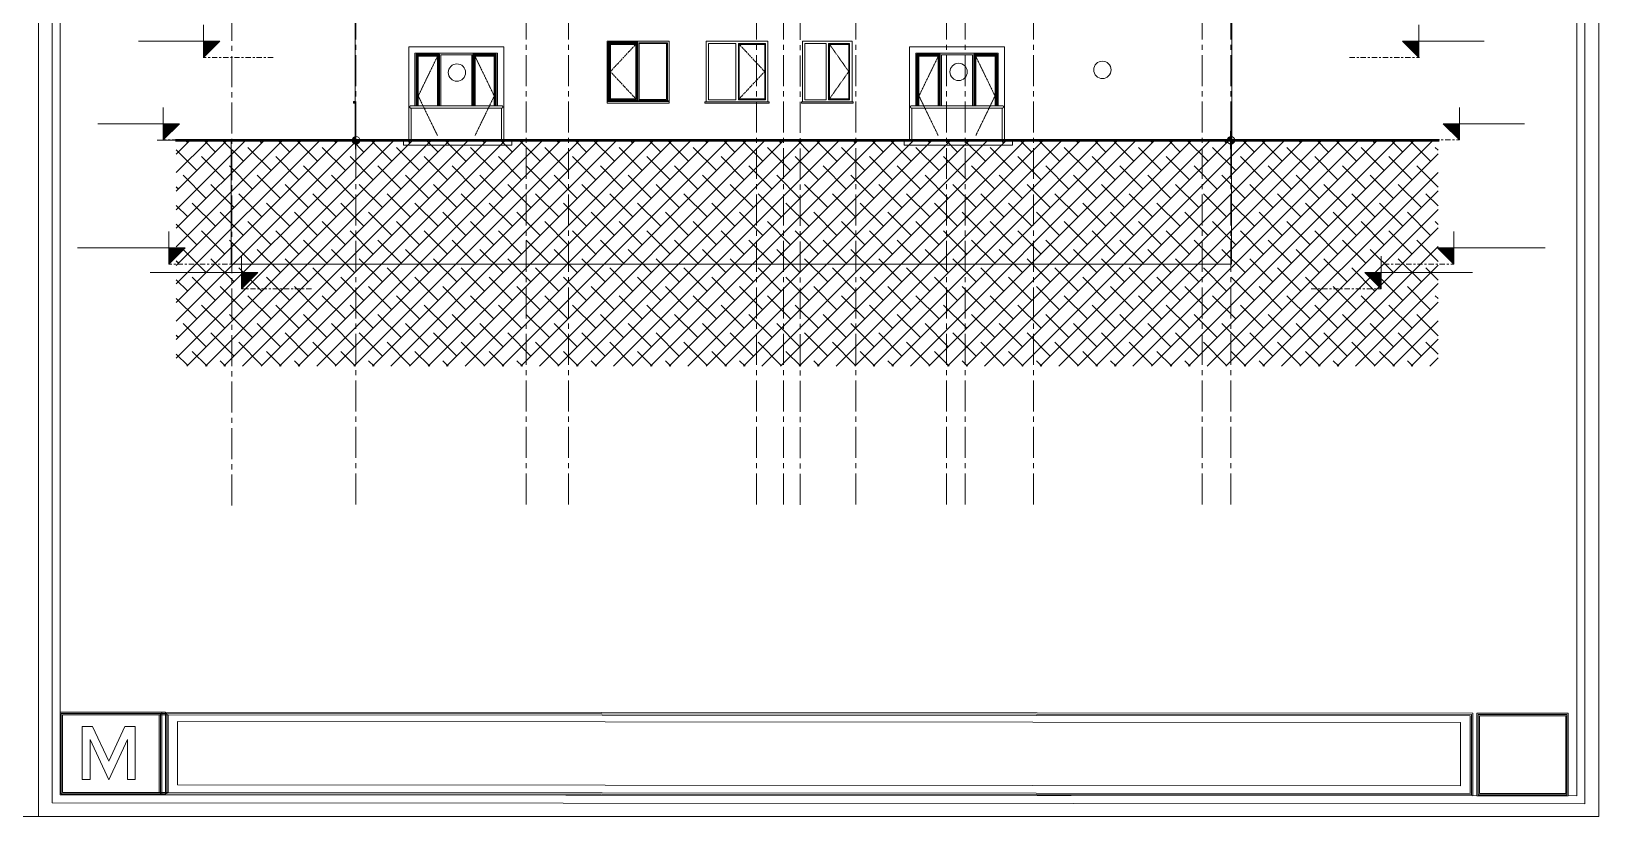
# Model space of a CAD drawing. Header units: millimetres. Extents: x 1373 to 40779, y 1939 to 6439.
# Drawn here: x 36986 to 40779, y 1939 to 3839 of the extents above; entities that cross this region are included whole.
import ezdxf

# ---------------------------------------------------------------- set-up
doc = ezdxf.new("R2010")
doc.units = ezdxf.units.MM
for name, pattern in [('Center', [3, 1.2, -0.6, 0.6, -0.6]), ('Centre', [1.34939, 0.635, -0.23813, 0.23813, -0.23813]), ('DASHDOTX2', [50.8, 25.4, -12.7, 0, -12.7]), ('IMPORT-CENTER2', [112.5, 75, -12.5, 12.5, -12.5])]:
    doc.linetypes.add(name, pattern=pattern)
for name, color, linetype, lineweight in [('A-ANNO-DIMS', 211, 'Continuous', 18), ('A-DETL', 6, 'Continuous', 30), ('A-FLOR', 192, 'Continuous', 30), ('A-FLOR-LEVL', 51, 'Continuous', 18), ('A-GLAZ', 151, 'Continuous', 18), ('A-WALL', 20, 'Continuous', 9), ('kest', 4, 'DASHDOTX2', 50), ('S-GRID', 252, 'IMPORT-CENTER2', 5), ('ÖLÇÜ', 30, 'Continuous', 20)]:
    doc.layers.add(name, color=color, linetype=linetype, lineweight=lineweight)
doc.layers.add('TEFRIŞ', color=7, linetype='Continuous')
doc.layers.add('Çember', color=7, linetype='Continuous')

# ---------------------------------------------------------------- blocks, each defined once
blk = doc.blocks.new('RFFRFR')
at = {"layer": 'A-FLOR-LEVL'}
for points in [[(27079, -1469.4), (27079, -1508.9), (27039.6, -1469.4)], [(27079, -1772.2), (27079, -1811.7), (27039.6, -1772.2)], [(27079, -2072.2), (27079, -2111.7), (27039.6, -2072.2)], [(27079, -2372.2), (27079, -2411.7), (27039.6, -2372.2)], [(27079, -2672.2), (27079, -2711.7), (27039.6, -2672.2)], [(27097.9, -2972.2), (27097.9, -3011.7), (27058.4, -2972.2)], [(26981.1, -3072.2), (26981.1, -3111.7), (26941.6, -3072.2)], [(27079, -3271.7), (27079, -3311.2), (27039.6, -3271.7)], [(27065.5, -3572.2), (27065.5, -3611.7), (27026, -3572.2)], [(26889.4, -3632.2), (26889.4, -3671.7), (26849.9, -3632.2)]]:
    blk.add_hatch(color=256, dxfattribs=at).paths.add_polyline_path(points)
for p, q in [((27079, -1508.9), (27079, -1430)), ((27039.6, -1469.4), (27079, -1508.9)), ((27039.6, -1469.4), (27237, -1469.4)), ((27079, -1811.7), (27079, -1732.7)), ((27039.6, -1772.2), (27079, -1811.7)), ((27039.6, -1772.2), (27237, -1772.2)), ((27079, -2111.7), (27079, -2032.7)), ((27039.6, -2072.2), (27079, -2111.7)), ((27039.6, -2072.2), (27237, -2072.2)), ((27079, -2411.7), (27079, -2332.7)), ((27039.6, -2372.2), (27079, -2411.7)), ((27039.6, -2372.2), (27237, -2372.2)), ((27079, -2711.7), (27079, -2632.7)), ((27039.6, -2672.2), (27079, -2711.7)), ((27039.6, -2672.2), (27237, -2672.2)), ((27097.9, -3011.7), (27097.9, -2932.7)), ((27058.4, -2972.2), (27097.9, -3011.7)), ((27058.4, -2972.2), (27255.9, -2972.2)), ((26981.1, -3111.7), (26981.1, -3032.7)), ((26941.6, -3072.2), (26981.1, -3111.7)), ((26941.6, -3072.2), (27139.1, -3072.2)), ((27079, -3311.2), (27079, -3232.2)), ((27039.6, -3271.7), (27079, -3311.2)), ((27039.6, -3271.7), (27237, -3271.7)), ((27065.5, -3611.7), (27065.5, -3532.7)), ((26889.4, -3671.7), (26889.4, -3592.7)), ((27026, -3572.2), (27065.5, -3611.7)), ((27026, -3572.2), (27286.7, -3572.2)), ((26849.9, -3632.2), (26889.4, -3671.7)), ((26849.9, -3632.2), (27110.6, -3632.2))]:
    blk.add_line(p, q, dxfattribs=at)
at = {"layer": 'A-FLOR-LEVL', "linetype": 'Centre', "ltscale": 20}
for p, q in [((26909.9, -1508.9), (27079, -1508.9)), ((26909.9, -1811.7), (27079, -1811.7)), ((26909.9, -2111.7), (27079, -2111.7)), ((26909.9, -2411.7), (27079, -2411.7)), ((26909.9, -2711.7), (27079, -2711.7)), ((26929.9, -3011.7), (27099, -3011.7)), ((26813.1, -3111.7), (26982.2, -3111.7)), ((26909.9, -3311.2), (27079, -3311.2)), ((26896.4, -3611.7), (27065.5, -3611.7)), ((26720.2, -3671.7), (26889.4, -3671.7))]:
    blk.add_line(p, q, dxfattribs=at)
blk = doc.blocks.new('JTIRJRT')
at = {"layer": 'A-FLOR-LEVL'}
for points in [[(21893.2, -1469.4), (21893.2, -1508.9), (21932.7, -1469.4)], [(21893.2, -1772.2), (21893.2, -1811.7), (21932.7, -1772.2)], [(21893.2, -2072.2), (21893.2, -2111.7), (21932.7, -2072.2)], [(21893.2, -2372.2), (21893.2, -2411.7), (21932.7, -2372.2)], [(21893.2, -2672.2), (21893.2, -2711.7), (21932.7, -2672.2)], [(21874.3, -2972.2), (21874.3, -3011.7), (21913.8, -2972.2)], [(21991.1, -3072.2), (21991.1, -3111.7), (22030.6, -3072.2)], [(21893.2, -3271.7), (21893.2, -3311.2), (21932.7, -3271.7)], [(21906.7, -3572.2), (21906.7, -3611.7), (21946.2, -3572.2)], [(22082.9, -3632.2), (22082.9, -3671.7), (22122.4, -3632.2)]]:
    blk.add_hatch(color=256, dxfattribs=at).paths.add_polyline_path(points)
for p, q in [((21893.2, -1508.9), (21893.2, -1430)), ((21932.7, -1469.4), (21735.2, -1469.4)), ((21932.7, -1469.4), (21893.2, -1508.9)), ((21893.2, -1811.7), (21893.2, -1732.7)), ((21932.7, -1772.2), (21735.2, -1772.2)), ((21932.7, -1772.2), (21893.2, -1811.7)), ((21893.2, -2111.7), (21893.2, -2032.7)), ((21932.7, -2072.2), (21735.2, -2072.2)), ((21932.7, -2072.2), (21893.2, -2111.7)), ((21893.2, -2411.7), (21893.2, -2332.7)), ((21932.7, -2372.2), (21735.2, -2372.2)), ((21932.7, -2372.2), (21893.2, -2411.7)), ((21893.2, -2711.7), (21893.2, -2632.7)), ((21932.7, -2672.2), (21735.2, -2672.2)), ((21932.7, -2672.2), (21893.2, -2711.7)), ((21874.3, -3011.7), (21874.3, -2932.7)), ((21913.8, -2972.2), (21716.4, -2972.2)), ((21913.8, -2972.2), (21874.3, -3011.7)), ((21991.1, -3111.7), (21991.1, -3032.7)), ((22030.6, -3072.2), (21833.2, -3072.2)), ((22030.6, -3072.2), (21991.1, -3111.7)), ((21893.2, -3311.2), (21893.2, -3232.2)), ((21932.7, -3271.7), (21735.2, -3271.7)), ((21932.7, -3271.7), (21893.2, -3311.2)), ((22075.9, -3311.7), (21878.4, -3311.7)), ((21906.7, -3611.7), (21906.7, -3532.7)), ((21946.2, -3572.2), (21685.5, -3572.2)), ((21946.2, -3572.2), (21906.7, -3611.7)), ((22082.9, -3671.7), (22082.9, -3592.7)), ((22122.4, -3632.2), (21861.7, -3632.2)), ((22122.4, -3632.2), (22082.9, -3671.7))]:
    blk.add_line(p, q, dxfattribs=at)
at = {"layer": 'A-FLOR-LEVL', "linetype": 'Centre', "ltscale": 20}
for p, q in [((22062.3, -1508.9), (21893.2, -1508.9)), ((22062.3, -1811.7), (21893.2, -1811.7)), ((22062.3, -2111.7), (21893.2, -2111.7)), ((22062.3, -2411.7), (21893.2, -2411.7)), ((22062.3, -2711.7), (21893.2, -2711.7)), ((22042.4, -3011.7), (21873.3, -3011.7)), ((22159.2, -3111.7), (21990, -3111.7)), ((22062.3, -3311.2), (21893.2, -3311.2)), ((22075.9, -3611.7), (21906.7, -3611.7)), ((22252, -3671.7), (22082.9, -3671.7))]:
    blk.add_line(p, q, dxfattribs=at)
blk = doc.blocks.new('sfthgfhfgh')
at = {"layer": 'ÖLÇÜ'}
h = blk.add_hatch(color=256, dxfattribs=at)
h.paths.add_polyline_path([(-3322, 15884), (-3321, 15834), (-3272, 15835, 0.414214)])
h.paths.add_polyline_path([(-3371, 15834, 0.414214), (-3321, 15785), (-3321, 15834)])
at = {"layer": 'TEFRIŞ', "color": 4}
blk.add_line((-3320, 15720), (-3322, 15951), dxfattribs=at)
at = {"layer": 'ÖLÇÜ'}
blk.add_line((-3406, 15834), (-2971, 15838), dxfattribs=at)
blk.add_circle((-3321, 15834), 49.5, dxfattribs=at)

msp = doc.modelspace()

# ---------------------------------------------------------------- hatches: boundary and pattern name
at = {"layer": 'A-DETL', "lineweight": 25}
h = msp.add_hatch(dxfattribs=at)
h.set_pattern_fill('ANSI38', color=8, scale=10)
h.set_pattern_definition([(45, (7122.934, 0), (-22.45064, 22.45064), []), (135, (7122.934, 0), (-67.35192, 22.45064), [79.375, -47.625])])
h.paths.add_polyline_path([(37336.5, 3575.8), (40390.5, 3575.8), (40390.5, 3028.9), (37336.5, 3028.9)])

# ---------------------------------------------------------------- linework, layer by layer
at = {"layer": 'A-ANNO-DIMS', "lineweight": 18, "ltscale": 2}
for p, q in [((37055, 1991.1), (37055, 2191.1)), ((37055, 2191.1), (37301.5, 2191.1)), ((37055, 1991.1), (37055, 2191.1)), ((37058.1, 2188), (37298.4, 2188)), ((37058.1, 1994.2), (37058.1, 2188)), ((37061.2, 2184.9), (37295.3, 2184.9)), ((37061.2, 1997.4), (37061.2, 2184.9)), ((37316.8, 2184.9), (37078.3, 2184.9)), ((37313.7, 2188), (37081.4, 2188)), ((37310.5, 2191.1), (37084.5, 2191.1)), ((37295.3, 1997.4), (37295.3, 2184.9)), ((37298.4, 1994.2), (37298.4, 2188)), ((37301.5, 1991.1), (37301.5, 2191.1)), ((37310.5, 2191.1), (40474.5, 2188.7)), ((37310.5, 1991.1), (37310.5, 2191.1)), ((37313.7, 2188), (40471.3, 2185.5)), ((37313.7, 1994.2), (37313.7, 2188)), ((37316.8, 2184.9), (40468.2, 2182.4)), ((37316.8, 1997.4), (37316.8, 2184.9)), ((40444.9, 2166.4), (37339, 2168.9)), ((37339, 2015.8), (37339, 2168.9)), ((40444.9, 2013.3), (40444.9, 2166.4)), ((40468.2, 1994.9), (40468.2, 2182.4)), ((40471.3, 1991.8), (40471.3, 2185.5)), ((40474.5, 1988.7), (40474.5, 2188.7)), ((40484.4, 2188.7), (40705.5, 2188.7)), ((40484.4, 1988.7), (40484.4, 2188.7)), ((40487.5, 2185.5), (40702.4, 2185.5)), ((40487.5, 1991.8), (40487.5, 2185.5)), ((40490.7, 2182.4), (40699.3, 2182.4)), ((40490.7, 1994.9), (40490.7, 2182.4)), ((40699.3, 1994.9), (40699.3, 2182.4)), ((40702.4, 1991.8), (40702.4, 2185.5)), ((40705.5, 1988.7), (40705.5, 2188.7)), ((37108.8, 2028.3), (37108.8, 2156.4)), ((37108.8, 2028.3), (37108.8, 2156.4)), ((37108.8, 2156.4), (37133.8, 2156.4)), ((37127.6, 2028.3), (37127.6, 2125.4)), ((37127.6, 2125.4), (37172.9, 2028.1)), ((37133.8, 2156.4), (37172.9, 2072.5)), ((37172.9, 2072.5), (37212, 2156.4)), ((37172.9, 2028.1), (37218.2, 2125.4)), ((37212, 2156.4), (37237, 2156.4)), ((37218.2, 2028.3), (37218.2, 2125.4)), ((37237, 2028.3), (37237, 2156.4)), ((37108.8, 2028.3), (37127.6, 2028.3)), ((37218.2, 2028.3), (37237, 2028.3)), ((40444.9, 2013.3), (37339, 2015.8)), ((37055, 1991.1), (37301.5, 1991.1)), ((37058.1, 1994.2), (37298.4, 1994.2)), ((37061.2, 1997.4), (37295.3, 1997.4)), ((37316.8, 1997.4), (37078.3, 1997.4)), ((37313.7, 1994.2), (37081.4, 1994.2)), ((37310.5, 1991.1), (37084.5, 1991.1)), ((37310.5, 1991.1), (40474.5, 1988.7)), ((37313.7, 1994.2), (40471.3, 1991.8)), ((37316.8, 1997.4), (40468.2, 1994.9)), ((40484.4, 1988.7), (40705.5, 1988.7)), ((40487.5, 1991.8), (40702.4, 1991.8)), ((40490.7, 1994.9), (40699.3, 1994.9))]:
    msp.add_line(p, q, dxfattribs=at)
for points in [[(33398.7, 1938.6), (37002.5, 1938.6), (37002.5, 6438.6), (33398.7, 6438.6)], [(37002.5, 1938.6), (40779.1, 1938.6), (40779.1, 6438.6), (37002.5, 6438.6)], [(37036.2, 1972.4), (40745.3, 1969.9), (40745.3, 6402.4), (37036.2, 6404.9)], [(37055, 1991.1), (40726.6, 1988.7), (40726.6, 6383.7), (37055, 6386.1)]]:
    msp.add_lwpolyline(points, close=True, dxfattribs=at)
at = {"layer": 'A-FLOR', "color": 1, "lineweight": 20}
for p, q in [((37471, 3275.8), (37471, 3263.8)), ((39889, 3275.8), (39889, 3263.8))]:
    msp.add_line(p, q, dxfattribs=at)
at = {"layer": 'A-GLAZ'}
for p, q in [((38129, 3801.8), (37899, 3801.8)), ((37899, 3801.8), (37899, 3576.8)), ((38129, 3576.8), (38129, 3801.8)), ((38382, 3671.1), (38382, 3812.8)), ((38383.1, 3811.7), (38382, 3812.8)), ((38382, 3812.8), (38453.5, 3812.8)), ((38383.1, 3672.1), (38383.1, 3811.7)), ((38452.4, 3811.7), (38383.1, 3811.7)), ((38387, 3807.8), (38385.3, 3809.5)), ((38385.3, 3809.5), (38385.3, 3674.3)), ((38450.3, 3809.5), (38385.3, 3809.5)), ((38387, 3807.8), (38387, 3676.1)), ((38448.5, 3807.8), (38387, 3807.8)), ((38450.3, 3809.5), (38448.5, 3807.8)), ((38448.5, 3676.1), (38448.5, 3807.8)), ((38450.3, 3674.3), (38450.3, 3809.5)), ((38453.5, 3812.8), (38452.4, 3811.7)), ((38452.4, 3811.7), (38452.4, 3672.1)), ((38453.5, 3812.8), (38453.5, 3671.1)), ((38456.5, 3672.1), (38456.5, 3811.8)), ((38456.5, 3811.8), (38525, 3811.8)), ((38456.5, 3809.8), (38456.5, 3811.8)), ((38525, 3811.8), (38456.5, 3811.8)), ((38523, 3809.8), (38456.5, 3809.8)), ((38523, 3809.8), (38523, 3674.1)), ((38525, 3811.8), (38525, 3672.1)), ((38525, 3672.1), (38525, 3811.8)), ((38624.5, 3673.3), (38624.5, 3809.8)), ((38624.5, 3809.8), (38691, 3809.8)), ((38691, 3809.8), (38691, 3673.3)), ((38696.8, 3673.3), (38696.8, 3809.8)), ((38696.8, 3809.8), (38762.5, 3809.8)), ((38698, 3808.8), (38698, 3675)), ((38698, 3808.8), (38761.5, 3808.8)), ((38699, 3807.8), (38698, 3808.8)), ((38699, 3676.1), (38699, 3807.8)), ((38699, 3807.8), (38760.5, 3807.8)), ((38761.5, 3808.8), (38760.5, 3807.8)), ((38760.5, 3807.8), (38760.5, 3676.1)), ((38761.5, 3675), (38761.5, 3808.8)), ((38762.5, 3809.8), (38762.5, 3673.3)), ((38858, 3673.3), (38858, 3809.8)), ((38858, 3809.8), (38909.5, 3809.8)), ((38909.5, 3809.8), (38909.5, 3673.3)), ((38915.3, 3673.3), (38915.3, 3809.8)), ((38915.3, 3809.8), (38966, 3809.8)), ((38916.5, 3808.8), (38916.5, 3675)), ((38916.5, 3808.8), (38965, 3808.8)), ((38917.5, 3807.8), (38916.5, 3808.8)), ((38917.5, 3676.1), (38917.5, 3807.8)), ((38917.5, 3807.8), (38964, 3807.8)), ((38965, 3808.8), (38964, 3807.8)), ((38964, 3807.8), (38964, 3676.1)), ((38965, 3675), (38965, 3808.8)), ((38966, 3809.8), (38966, 3673.3)), ((39341, 3801.8), (39111, 3801.8)), ((39111, 3801.8), (39111, 3576.8)), ((39341, 3576.8), (39341, 3801.8)), ((37914, 3659.3), (37914, 3786.8)), ((37914, 3786.8), (38114, 3786.8)), ((37917, 3659.3), (37917, 3783.8)), ((37918.1, 3782.7), (37917, 3783.8)), ((37917, 3783.8), (37973.5, 3783.8)), ((37918.1, 3659.3), (37918.1, 3782.7)), ((37972.4, 3782.7), (37918.1, 3782.7)), ((37922, 3778.8), (37920.3, 3780.5)), ((37920.3, 3780.5), (37920.3, 3659.3)), ((37970.3, 3780.5), (37920.3, 3780.5)), ((37922, 3778.8), (37922, 3659.3)), ((37968.5, 3778.8), (37922, 3778.8)), ((37970.3, 3780.5), (37968.5, 3778.8)), ((37968.5, 3659.3), (37968.5, 3778.8)), ((37970.3, 3659.3), (37970.3, 3780.5)), ((37973.5, 3783.8), (37972.4, 3782.7)), ((37972.4, 3782.7), (37972.4, 3659.3)), ((37973.5, 3783.8), (37973.5, 3659.3)), ((37976.5, 3659.3), (37976.5, 3782.8)), ((37976.5, 3782.8), (38051.5, 3782.8)), ((38051.5, 3782.8), (38051.5, 3659.3)), ((38054.5, 3783.8), (38111, 3783.8)), ((38054.5, 3659.3), (38054.5, 3783.8)), ((38054.5, 3783.8), (38055.7, 3782.6)), ((38055.7, 3782.6), (38109.9, 3782.6)), ((38055.7, 3782.6), (38055.7, 3659.3)), ((38107.9, 3780.6), (38057.6, 3780.6)), ((38057.6, 3659.3), (38057.6, 3780.6)), ((38057.6, 3780.6), (38059.5, 3778.8)), ((38106, 3778.8), (38059.5, 3778.8)), ((38059.5, 3778.8), (38059.5, 3659.3)), ((38106, 3778.8), (38107.9, 3780.6)), ((38106, 3659.3), (38106, 3778.8)), ((38107.9, 3659.3), (38107.9, 3780.6)), ((38109.9, 3782.6), (38111, 3783.8)), ((38109.9, 3782.6), (38109.9, 3659.3)), ((38111, 3783.8), (38111, 3659.3)), ((38114, 3786.8), (38114, 3659.3)), ((39126, 3659.3), (39126, 3786.8)), ((39126, 3786.8), (39326, 3786.8)), ((39129, 3659.3), (39129, 3783.8)), ((39130.1, 3782.7), (39129, 3783.8)), ((39129, 3783.8), (39185.5, 3783.8)), ((39130.1, 3659.3), (39130.1, 3782.7)), ((39184.4, 3782.7), (39130.1, 3782.7)), ((39134, 3778.8), (39132.3, 3780.5)), ((39132.3, 3780.5), (39132.3, 3659.3)), ((39182.3, 3780.5), (39132.3, 3780.5)), ((39134, 3778.8), (39134, 3659.3)), ((39180.5, 3778.8), (39134, 3778.8)), ((39182.3, 3780.5), (39180.5, 3778.8)), ((39180.5, 3659.3), (39180.5, 3778.8)), ((39182.3, 3659.3), (39182.3, 3780.5)), ((39185.5, 3783.8), (39184.4, 3782.7)), ((39184.4, 3782.7), (39184.4, 3659.3)), ((39185.5, 3783.8), (39185.5, 3659.3)), ((39188.5, 3659.3), (39188.5, 3782.8)), ((39188.5, 3782.8), (39263.5, 3782.8)), ((39263.5, 3782.8), (39263.5, 3659.3)), ((39266.5, 3783.8), (39323, 3783.8)), ((39266.5, 3659.3), (39266.5, 3783.8)), ((39266.5, 3783.8), (39267.7, 3782.6)), ((39267.7, 3782.6), (39321.9, 3782.6)), ((39267.7, 3782.6), (39267.7, 3659.3)), ((39319.9, 3780.6), (39269.6, 3780.6)), ((39269.6, 3659.3), (39269.6, 3780.6)), ((39269.6, 3780.6), (39271.5, 3778.8)), ((39318, 3778.8), (39271.5, 3778.8)), ((39271.5, 3778.8), (39271.5, 3659.3)), ((39318, 3778.8), (39319.9, 3780.6)), ((39318, 3659.3), (39318, 3778.8)), ((39319.9, 3659.3), (39319.9, 3780.6)), ((39321.9, 3782.6), (39323, 3783.8)), ((39321.9, 3782.6), (39321.9, 3659.3)), ((39323, 3783.8), (39323, 3659.3)), ((39326, 3786.8), (39326, 3659.3)), ((37769.3, 3669.7), (37765.6, 3669.1)), ((37765.6, 3669.1), (37765.6, 3665.8)), ((37765.6, 3665.8), (37766.8, 3665.8)), ((37766.8, 3668.3), (37769.3, 3668.3)), ((37766.8, 3668.3), (37766.8, 3665.8)), ((37769.3, 3665.8), (37766.8, 3665.8)), ((38123.6, 3659.3), (37904.5, 3659.3)), ((37904.5, 3653.4), (37904.5, 3575.8)), ((37904.5, 3653.3), (38123.6, 3653.3)), ((38123.6, 3653.4), (38123.6, 3575.8)), ((38379, 3670.9), (38529, 3670.9)), ((38529, 3670.7), (38379, 3670.7)), ((38529, 3670.2), (38379, 3670.2)), ((38379, 3669.1), (38379, 3669.7)), ((38379, 3665.8), (38379, 3669.1)), ((38529, 3669.1), (38379, 3669.1)), ((38529, 3665.8), (38379, 3665.8)), ((38383.1, 3672.1), (38382, 3671.1)), ((38453.5, 3671.1), (38382, 3671.1)), ((38452.4, 3672.1), (38383.1, 3672.1)), ((38387, 3676.1), (38385.3, 3674.3)), ((38385.3, 3674.3), (38450.3, 3674.3)), ((38387, 3676.1), (38448.5, 3676.1)), ((38448.5, 3676.1), (38450.3, 3674.3)), ((38452.4, 3672.1), (38453.5, 3671.1)), ((38523, 3674.1), (38456.5, 3674.1)), ((38456.5, 3674.1), (38456.5, 3672.1)), ((38525, 3672.1), (38456.5, 3672.1)), ((38456.5, 3672.1), (38525, 3672.1)), ((38529, 3669.7), (38529, 3669.1)), ((38529, 3669.1), (38529, 3665.8)), ((38616, 3668.3), (38771, 3668.3)), ((38616, 3665.8), (38616, 3668.3)), ((38771, 3665.8), (38616, 3665.8)), ((38691, 3673.3), (38624.5, 3673.3)), ((38762.5, 3673.3), (38696.8, 3673.3)), ((38698, 3675), (38699, 3676.1)), ((38698, 3675), (38761.5, 3675)), ((38760.5, 3676.1), (38699, 3676.1)), ((38761.5, 3675), (38760.5, 3676.1)), ((38771, 3668.3), (38771, 3665.8)), ((38849.5, 3668.3), (38974.5, 3668.3)), ((38849.5, 3665.8), (38849.5, 3668.3)), ((38974.5, 3665.8), (38849.5, 3665.8)), ((38909.5, 3673.3), (38858, 3673.3)), ((38966, 3673.3), (38915.3, 3673.3)), ((38916.5, 3675), (38917.5, 3676.1)), ((38916.5, 3675), (38965, 3675)), ((38964, 3676.1), (38917.5, 3676.1)), ((38965, 3675), (38964, 3676.1)), ((38974.5, 3668.3), (38974.5, 3665.8)), ((39335.6, 3659.3), (39116.5, 3659.3)), ((39116.5, 3653.4), (39116.5, 3575.8)), ((39116.5, 3653.3), (39335.6, 3653.3)), ((39335.6, 3653.4), (39335.6, 3575.8)), ((37886, 3575.8), (38148.5, 3575.8)), ((37886, 3563.8), (37886, 3575.8)), ((37899, 3576.8), (37904.5, 3576.8)), ((38123.6, 3576.8), (38129, 3576.8)), ((38148.5, 3563.8), (38148.5, 3575.8)), ((39098, 3575.8), (39360.5, 3575.8)), ((39098, 3563.8), (39098, 3575.8)), ((39111, 3576.8), (39116.5, 3576.8)), ((39335.6, 3576.8), (39341, 3576.8)), ((39360.5, 3563.8), (39360.5, 3575.8)), ((38148.5, 3563.8), (37886, 3563.8)), ((39360.5, 3563.8), (39098, 3563.8))]:
    msp.add_line(p, q, dxfattribs=at)
at = {"layer": 'A-GLAZ', "linetype": 'Center'}
for p, q in [((38448.5, 3807.8), (38387, 3741.9)), ((38699, 3807.8), (38760.5, 3741.9)), ((38917.5, 3807.8), (38964, 3741.9)), ((37968.5, 3778.8), (37922, 3682.9)), ((38059.5, 3778.8), (38106, 3682.9)), ((39180.5, 3778.8), (39134, 3682.9)), ((39271.5, 3778.8), (39318, 3682.9)), ((38448.5, 3676.1), (38387, 3741.9)), ((38699, 3676.1), (38760.5, 3741.9)), ((38917.5, 3676.1), (38964, 3741.9)), ((37968.5, 3587.1), (37922, 3682.9)), ((38059.5, 3587.1), (38106, 3682.9)), ((39180.5, 3587.1), (39134, 3682.9)), ((39271.5, 3587.1), (39318, 3682.9))]:
    msp.add_line(p, q, dxfattribs=at)
at = {"layer": 'A-GLAZ'}
for points, knots in [([(37904.5, 3659.3), (37904.4, 3659.3), (37904.3, 3659.3), (37904.1, 3659.3), (37903.9, 3659.2), (37903.7, 3659.2), (37903.5, 3659.1), (37903.3, 3659.1), (37903.1, 3659), (37902.9, 3658.9), (37902.8, 3658.8), (37902.6, 3658.6), (37902.4, 3658.5), (37902.2, 3658.3), (37902, 3658.1), (37901.8, 3657.8), (37901.7, 3657.4), (37901.5, 3656.9), (37901.5, 3656.6), (37901.5, 3656.3)], [0.5, 0.5, 0.5, 0.5, 0.5208333, 0.5416667, 0.5625, 0.5833333, 0.6041667, 0.625, 0.6458333, 0.6666667, 0.6875, 0.7083333, 0.75, 0.7708333, 0.7916667, 0.8333333, 0.875, 0.9166667, 1, 1, 1, 1]), ([(37901.5, 3656.3), (37901.5, 3656), (37901.5, 3655.6), (37901.7, 3655.1), (37901.8, 3654.8), (37902, 3654.5), (37902.2, 3654.3), (37902.4, 3654.1), (37902.6, 3653.9), (37902.9, 3653.7), (37903.1, 3653.6), (37903.3, 3653.5), (37903.5, 3653.4), (37903.7, 3653.4), (37903.9, 3653.3), (37904.1, 3653.3), (37904.3, 3653.3), (37904.4, 3653.3), (37904.5, 3653.3)], [0, 0, 0, 0, 0.0833333, 0.125, 0.1666667, 0.2083333, 0.2291667, 0.25, 0.2916667, 0.3333333, 0.3541667, 0.375, 0.3958333, 0.4166667, 0.4375, 0.4583333, 0.4791667, 0.5, 0.5, 0.5, 0.5]), ([(38123.6, 3659.3), (38123.7, 3659.3), (38123.8, 3659.3), (38124, 3659.3), (38124.2, 3659.2), (38124.4, 3659.2), (38124.6, 3659.1), (38124.7, 3659.1), (38124.9, 3659), (38125.1, 3658.9), (38125.3, 3658.8), (38125.5, 3658.6), (38125.7, 3658.5), (38125.8, 3658.3), (38126, 3658.1), (38126.2, 3657.8), (38126.4, 3657.4), (38126.5, 3656.9), (38126.6, 3656.6), (38126.6, 3656.3)], [0.5, 0.5, 0.5, 0.5, 0.5208333, 0.5416667, 0.5625, 0.5833333, 0.6041667, 0.625, 0.6458333, 0.6666667, 0.6875, 0.7083333, 0.75, 0.7708333, 0.7916667, 0.8333333, 0.875, 0.9166667, 1, 1, 1, 1]), ([(38126.6, 3656.3), (38126.6, 3656), (38126.5, 3655.6), (38126.4, 3655.1), (38126.2, 3654.8), (38126, 3654.5), (38125.8, 3654.3), (38125.7, 3654.1), (38125.4, 3653.9), (38125.1, 3653.7), (38124.9, 3653.6), (38124.7, 3653.5), (38124.6, 3653.4), (38124.4, 3653.4), (38124.2, 3653.3), (38124, 3653.3), (38123.8, 3653.3), (38123.7, 3653.3), (38123.6, 3653.3)], [0, 0, 0, 0, 0.0833333, 0.125, 0.1666667, 0.2083333, 0.2291667, 0.25, 0.2916667, 0.3333333, 0.3541667, 0.375, 0.3958333, 0.4166667, 0.4375, 0.4583333, 0.4791667, 0.5, 0.5, 0.5, 0.5]), ([(39116.5, 3659.3), (39116.4, 3659.3), (39116.3, 3659.3), (39116.1, 3659.3), (39115.9, 3659.2), (39115.7, 3659.2), (39115.5, 3659.1), (39115.3, 3659.1), (39115.1, 3659), (39114.9, 3658.9), (39114.8, 3658.8), (39114.6, 3658.6), (39114.4, 3658.5), (39114.2, 3658.3), (39114, 3658.1), (39113.8, 3657.8), (39113.7, 3657.4), (39113.5, 3656.9), (39113.5, 3656.6), (39113.5, 3656.3)], [0.5, 0.5, 0.5, 0.5, 0.5208333, 0.5416667, 0.5625, 0.5833333, 0.6041667, 0.625, 0.6458333, 0.6666667, 0.6875, 0.7083333, 0.75, 0.7708333, 0.7916667, 0.8333333, 0.875, 0.9166667, 1, 1, 1, 1]), ([(39113.5, 3656.3), (39113.5, 3656), (39113.5, 3655.6), (39113.7, 3655.1), (39113.8, 3654.8), (39114, 3654.5), (39114.2, 3654.3), (39114.4, 3654.1), (39114.6, 3653.9), (39114.9, 3653.7), (39115.1, 3653.6), (39115.3, 3653.5), (39115.5, 3653.4), (39115.7, 3653.4), (39115.9, 3653.3), (39116.1, 3653.3), (39116.3, 3653.3), (39116.4, 3653.3), (39116.5, 3653.3)], [0, 0, 0, 0, 0.0833333, 0.125, 0.1666667, 0.2083333, 0.2291667, 0.25, 0.2916667, 0.3333333, 0.3541667, 0.375, 0.3958333, 0.4166667, 0.4375, 0.4583333, 0.4791667, 0.5, 0.5, 0.5, 0.5]), ([(39335.6, 3659.3), (39335.7, 3659.3), (39335.8, 3659.3), (39336, 3659.3), (39336.2, 3659.2), (39336.4, 3659.2), (39336.6, 3659.1), (39336.7, 3659.1), (39336.9, 3659), (39337.1, 3658.9), (39337.3, 3658.8), (39337.5, 3658.6), (39337.7, 3658.5), (39337.8, 3658.3), (39338, 3658.1), (39338.2, 3657.8), (39338.4, 3657.4), (39338.5, 3656.9), (39338.6, 3656.6), (39338.6, 3656.3)], [0.5, 0.5, 0.5, 0.5, 0.5208333, 0.5416667, 0.5625, 0.5833333, 0.6041667, 0.625, 0.6458333, 0.6666667, 0.6875, 0.7083333, 0.75, 0.7708333, 0.7916667, 0.8333333, 0.875, 0.9166667, 1, 1, 1, 1]), ([(39338.6, 3656.3), (39338.6, 3656), (39338.5, 3655.6), (39338.4, 3655.1), (39338.2, 3654.8), (39338, 3654.5), (39337.8, 3654.3), (39337.7, 3654.1), (39337.4, 3653.9), (39337.1, 3653.7), (39336.9, 3653.6), (39336.7, 3653.5), (39336.6, 3653.4), (39336.4, 3653.4), (39336.2, 3653.3), (39336, 3653.3), (39335.8, 3653.3), (39335.7, 3653.3), (39335.6, 3653.3)], [0, 0, 0, 0, 0.0833333, 0.125, 0.1666667, 0.2083333, 0.2291667, 0.25, 0.2916667, 0.3333333, 0.3541667, 0.375, 0.3958333, 0.4166667, 0.4375, 0.4583333, 0.4791667, 0.5, 0.5, 0.5, 0.5])]:
    msp.add_open_spline(points, degree=3, knots=knots, dxfattribs=at)
at = {"layer": 'A-WALL'}
for p, q in [((37769.3, 3863.8), (37769.3, 3575.8)), ((39891.1, 3863.8), (39891.1, 3575.8)), ((38379, 3669.7), (38379, 3815.8)), ((38379, 3815.8), (38529, 3815.8)), ((38529, 3815.8), (38529, 3669.7)), ((38618.5, 3668.3), (38618.5, 3815.8)), ((38618.5, 3815.8), (38768.5, 3815.8)), ((38768.5, 3815.8), (38768.5, 3668.3)), ((38852, 3668.3), (38852, 3815.8)), ((38852, 3815.8), (38972, 3815.8)), ((38972, 3815.8), (38972, 3668.3)), ((37886, 3575.8), (37469, 3575.8)), ((37469, 3575.8), (37469, 3275.8)), ((38148.5, 3575.8), (39098, 3575.8)), ((39360.5, 3575.8), (39505, 3575.8)), ((39890.6, 3275.8), (39890.6, 3575.8)), ((37469, 3275.8), (39890.6, 3275.8))]:
    msp.add_line(p, q, dxfattribs=at)
at = {"layer": 'kest', "color": 3, "linetype": 'ByBlock'}
msp.add_line((37334.3, 3575.8), (40393.2, 3575.8), dxfattribs=at)
at = {"layer": 'S-GRID', "lineweight": 18}
for p, q in [((37471, 2691.7), (37471, 5588.9)), ((37771.3, 2694.4), (37771.3, 5588.9)), ((38183, 2694.4), (38183, 5588.9)), ((38286, 2694.4), (38286, 5588.9)), ((38741, 2694.4), (38741, 5588.9)), ((38806, 2694.4), (38806, 5588.9)), ((38846.1, 2693.5), (38846.1, 5588.9)), ((38981, 2694.4), (38981, 5588.9)), ((39201, 2694.4), (39201, 5588.9)), ((39246, 2694.4), (39246, 5588.9)), ((39411, 2694.4), (39411, 5588.9)), ((39819.8, 2694.4), (39819.8, 5588.9)), ((39889, 2694.4), (39889, 5588.9))]:
    msp.add_line(p, q, dxfattribs=at)
at = {"layer": 'Çember', "color": 1, "linetype": 'Continuous', "lineweight": 5}
for centre in [(38015.5, 3739.6), (39229.9, 3741.2), (39578, 3746.1)]:
    msp.add_circle(centre, 21, dxfattribs=at)

# ---------------------------------------------------------------- block references
at = {"layer": 'A-DETL'}
for name, p in [('JTIRJRT', (15411.4, 6887.5)), ('RFFRFR', (13362.9, 6887.5))]:
    msp.add_blockref(name, p, dxfattribs=at)
at = {"layer": 'A-DETL', "xscale": -0.1870974158142238, "yscale": 0.1870974158142238, "zscale": 0.1870974158142238, "rotation": 0.5566844251430857}
for p in [(37178.8, 607.3), (39296.4, 607.3)]:
    msp.add_blockref('sfthgfhfgh', p, dxfattribs=at)

doc.saveas('drawing.dxf')
